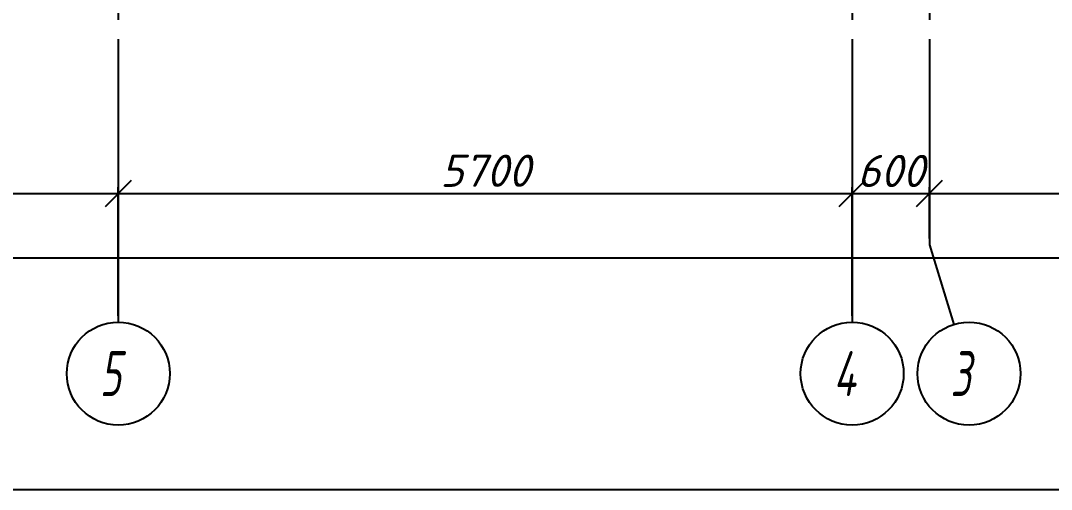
# Model space of a CAD drawing. Header units: millimetres. Extents: x 0 to 1286, y 0 to 420.
# Drawn here: x 450.6 to 530.7, y 56.6 to 93 of the extents above; entities that cross this region are included whole.
import ezdxf

# ---------------------------------------------------------------- set-up
doc = ezdxf.new("R2010")
doc.units = ezdxf.units.MM
doc.linetypes.add('ГОСТ 2.303 5', pattern=[24, 20, -1.5, 1, -1.5])
doc.layers.add('Viewport2ForCustomObjects_0', color=7, linetype='Continuous')
doc.layers.add('Строительные оси', color=7, linetype='Continuous')
doc.styles.add('2.5', font='isocpeui.ttf')
doc.styles.add('CustomTextStyle41', font='isocpeui.ttf', dxfattribs={"width": 0.651774, "height": 3.5})
doc.styles.add('CustomTextStyle42', font='isocpeui.ttf', dxfattribs={"width": 0.651774, "height": 3.5})
doc.styles.add('CustomTextStyle43', font='isocpeui.ttf', dxfattribs={"width": 0.651774, "height": 3.5})
doc.dimstyles.new('ISO-100', dxfattribs={"dimtxt": 2.5, "dimasz": 2, "dimexe": 0.5, "dimexo": 0.5, "dimgap": 0.5, "dimtad": 1, "dimdec": 0, "dimlfac": 100, "dimzin": 0, "dimdsep": 46, "dimtxsty": '2.5', "dimblk": 'OBLIQUE', "dimcen": 0, "dimdle": 0.5, "dimclrd": 3, "dimclre": 3, "dimadec": 0, "dimazin": 0, "dimtfac": 1, "dimtdec": 0, "dimtmove": 0, "dimatfit": 1, "dimfxl": 1, "dimtolj": 1, "dimtzin": 0, "dimlwd": -1, "dimarcsym": 0})

# ---------------------------------------------------------------- blocks, each defined once
blk = doc.blocks.new('_Oblique')
at = {"color": 0, "linetype": 'ByBlock', "lineweight": -2}
blk.add_line((-0.5, -0.5), (0.5, 0.5), dxfattribs=at)
blk = doc.blocks.new('*D574')
at = {"layer": 'Defpoints', "color": 0, "ltscale": 100, "transparency": 16777216}
for p in [(458.188, 79.586), (398.188, 69.586), (458.188, 69.586)]:
    blk.add_point(p, dxfattribs=at)
at = {"layer": 'Строительные оси', "color": 3, "lineweight": -2, "ltscale": 100, "transparency": 16777216}
for p, q in [((398.188, 70.086), (398.188, 80.086)), ((458.188, 70.086), (458.188, 80.086))]:
    blk.add_line(p, q, dxfattribs=at)
at = {"layer": 'Строительные оси', "color": 3, "ltscale": 100, "transparency": 16777216}
blk.add_line((397.688, 79.586), (458.688, 79.586), dxfattribs=at)
at = {"layer": 'Строительные оси', "color": 3, "ltscale": 100, "transparency": 16777216, "xscale": 2, "yscale": 2, "zscale": 2, "rotation": 180}
blk.add_blockref('_Oblique', (398.188, 79.586), dxfattribs=at)
at = {"layer": 'Строительные оси', "color": 3, "ltscale": 100, "transparency": 16777216, "xscale": 2, "yscale": 2, "zscale": 2}
blk.add_blockref('_Oblique', (458.188, 79.586), dxfattribs=at)
at = {"layer": 'Строительные оси', "color": 0, "ltscale": 100, "transparency": 16777216, "insert": (428.188, 81.336), "char_height": 2.5, "attachment_point": 5, "style": '2.5'}
blk.add_mtext('\\A1;6000', dxfattribs=at)
blk = doc.blocks.new('*D575')
at = {"layer": 'Defpoints', "color": 0, "ltscale": 100, "transparency": 16777216}
for p in [(515.188, 79.586), (458.188, 69.586), (515.188, 69.586)]:
    blk.add_point(p, dxfattribs=at)
at = {"layer": 'Строительные оси', "color": 3, "lineweight": -2, "ltscale": 100, "transparency": 16777216}
for p, q in [((458.188, 70.086), (458.188, 80.086)), ((515.188, 70.086), (515.188, 80.086))]:
    blk.add_line(p, q, dxfattribs=at)
at = {"layer": 'Строительные оси', "color": 3, "ltscale": 100, "transparency": 16777216}
blk.add_line((457.688, 79.586), (515.688, 79.586), dxfattribs=at)
at = {"layer": 'Строительные оси', "color": 3, "ltscale": 100, "transparency": 16777216, "xscale": 2, "yscale": 2, "zscale": 2, "rotation": 180}
blk.add_blockref('_Oblique', (458.188, 79.586), dxfattribs=at)
at = {"layer": 'Строительные оси', "color": 3, "ltscale": 100, "transparency": 16777216, "xscale": 2, "yscale": 2, "zscale": 2}
blk.add_blockref('_Oblique', (515.188, 79.586), dxfattribs=at)
at = {"layer": 'Строительные оси', "color": 0, "ltscale": 100, "transparency": 16777216, "insert": (486.688, 81.352), "char_height": 2.5, "attachment_point": 5, "style": '2.5'}
blk.add_mtext('\\A1;5700', dxfattribs=at)
blk = doc.blocks.new('*D576')
at = {"layer": 'Defpoints', "color": 0, "ltscale": 100, "transparency": 16777216}
for p in [(521.188, 79.586), (521.188, 75.586), (515.188, 69.586)]:
    blk.add_point(p, dxfattribs=at)
at = {"layer": 'Строительные оси', "color": 3, "lineweight": -2, "ltscale": 100, "transparency": 16777216}
for p, q in [((515.188, 70.086), (515.188, 80.086)), ((521.188, 76.086), (521.188, 80.086))]:
    blk.add_line(p, q, dxfattribs=at)
at = {"layer": 'Строительные оси', "color": 3, "ltscale": 100, "transparency": 16777216}
blk.add_line((514.688, 79.586), (521.688, 79.586), dxfattribs=at)
at = {"layer": 'Строительные оси', "color": 3, "ltscale": 100, "transparency": 16777216, "xscale": 2, "yscale": 2, "zscale": 2, "rotation": 180}
blk.add_blockref('_Oblique', (515.188, 79.586), dxfattribs=at)
at = {"layer": 'Строительные оси', "color": 3, "ltscale": 100, "transparency": 16777216, "xscale": 2, "yscale": 2, "zscale": 2}
blk.add_blockref('_Oblique', (521.188, 79.586), dxfattribs=at)
at = {"layer": 'Строительные оси', "color": 0, "ltscale": 100, "transparency": 16777216, "insert": (518.188, 81.336), "char_height": 2.5, "attachment_point": 5, "style": '2.5'}
blk.add_mtext('\\A1;600', dxfattribs=at)
blk = doc.blocks.new('*D577')
at = {"layer": 'Defpoints', "color": 0, "ltscale": 100, "transparency": 16777216}
for p in [(584.188, 79.586), (521.188, 75.586), (584.188, 69.586)]:
    blk.add_point(p, dxfattribs=at)
at = {"layer": 'Строительные оси', "color": 3, "lineweight": -2, "ltscale": 100, "transparency": 16777216}
for p, q in [((521.188, 76.086), (521.188, 80.086)), ((584.188, 70.086), (584.188, 80.086))]:
    blk.add_line(p, q, dxfattribs=at)
at = {"layer": 'Строительные оси', "color": 3, "ltscale": 100, "transparency": 16777216}
blk.add_line((520.688, 79.586), (584.688, 79.586), dxfattribs=at)
at = {"layer": 'Строительные оси', "color": 3, "ltscale": 100, "transparency": 16777216, "xscale": 2, "yscale": 2, "zscale": 2, "rotation": 180}
blk.add_blockref('_Oblique', (521.188, 79.586), dxfattribs=at)
at = {"layer": 'Строительные оси', "color": 3, "ltscale": 100, "transparency": 16777216, "xscale": 2, "yscale": 2, "zscale": 2}
blk.add_blockref('_Oblique', (584.188, 79.586), dxfattribs=at)
at = {"layer": 'Строительные оси', "color": 0, "ltscale": 100, "transparency": 16777216, "insert": (552.688, 81.336), "char_height": 2.5, "attachment_point": 5, "style": '2.5'}
blk.add_mtext('\\A1;6300', dxfattribs=at)
blk = doc.blocks.new('*D578')
at = {"layer": 'Defpoints', "color": 0, "ltscale": 100, "transparency": 16777216}
for p in [(584.188, 74.586), (98.188, 69.586), (584.188, 69.586)]:
    blk.add_point(p, dxfattribs=at)
at = {"layer": 'Строительные оси', "color": 3, "ltscale": 100, "transparency": 16777216}
blk.add_line((97.688, 74.586), (584.688, 74.586), dxfattribs=at)
at = {"layer": 'Строительные оси', "color": 3, "lineweight": -2, "ltscale": 100, "transparency": 16777216}
for p, q in [((98.188, 70.086), (98.188, 75.086)), ((584.188, 70.086), (584.188, 75.086))]:
    blk.add_line(p, q, dxfattribs=at)
at = {"layer": 'Строительные оси', "color": 3, "ltscale": 100, "transparency": 16777216, "xscale": 2, "yscale": 2, "zscale": 2, "rotation": 180}
blk.add_blockref('_Oblique', (98.188, 74.586), dxfattribs=at)
at = {"layer": 'Строительные оси', "color": 3, "ltscale": 100, "transparency": 16777216, "xscale": 2, "yscale": 2, "zscale": 2}
blk.add_blockref('_Oblique', (584.188, 74.586), dxfattribs=at)
at = {"layer": 'Строительные оси', "color": 0, "ltscale": 100, "transparency": 16777216, "insert": (348.084, 76.336), "char_height": 2.5, "attachment_point": 5, "style": '2.5'}
blk.add_mtext('\\A1;48600', dxfattribs=at)
blk = doc.blocks.new('*E601')
at = {"layer": 'Строительные оси', "color": 3, "linetype": 'ГОСТ 2.303 5', "lineweight": 25}
for p, q in [((120.431, 258.857), (120.431, -45.143)), ((177.431, 258.857), (177.431, -45.143)), ((183.431, 258.857), (183.431, -45.143)), ((120.431, -45.143), (120.431, -51.143)), ((177.431, -45.143), (177.431, -51.143)), ((183.431, -45.143), (185.333, -51.32))]:
    blk.add_line(p, q, dxfattribs=at)
at = {"layer": 'Строительные оси', "color": 3, "linetype": 'Continuous', "lineweight": 25}
for centre in [(120.431, -55.143), (177.431, -55.143), (186.509, -55.143)]:
    blk.add_circle(centre, 4, dxfattribs=at)
at = {"layer": 'Строительные оси', "linetype": 'Continuous', "lineweight": 25, "width": 0.651774}
for s, style, p in [('5', 'CustomTextStyle41', (118.993, -56.893)), ('4', 'CustomTextStyle42', (175.982, -56.893)), ('3', 'CustomTextStyle43', (185.06, -56.893))]:
    blk.add_text(s, height=3.5, dxfattribs=dict(at, style=style)).set_placement(p)

msp = doc.modelspace()

# ---------------------------------------------------------------- linework, layer by layer
at = {"layer": 'Defpoints', "linetype": 'Continuous'}
msp.add_lwpolyline([(35, 56.586), (637.188, 56.586), (637.188, 400), (35, 400)], close=True, dxfattribs=at)

# ---------------------------------------------------------------- block references
at = {"layer": 'Viewport2ForCustomObjects_0'}
msp.add_blockref('*E601', (337.756, 120.729), dxfattribs=at)

# ---------------------------------------------------------------- dimensions: what is measured, and where the dimension line sits
at = {"layer": 'Строительные оси', "ltscale": 100}
for base, p1, p2, picture, middle in [((458.188, 79.586), (398.188, 69.586), (458.188, 69.586), '*D574', (428.188, 81.336)), ((515.188, 79.586), (458.188, 69.586), (515.188, 69.586), '*D575', (486.688, 81.352)), ((584.188, 79.586), (521.188, 75.586), (584.188, 69.586), '*D577', (552.688, 81.336))]:
    dim = msp.add_linear_dim(base=base, p1=p1, p2=p2, dimstyle='ISO-100', override={"dimscale": 1, "dimlfac": 100}, dxfattribs=at)
    dim.commit()
    dim.dimension.update_dxf_attribs({"geometry": picture, "text_midpoint": middle})
for base, p1, p2, picture, middle in [((521.188, 79.586), (515.188, 69.586), (521.188, 75.586), '*D576', (518.188, 79.586)), ((584.188, 74.586), (98.188, 69.586), (584.188, 69.586), '*D578', (348.084, 74.586))]:
    dim = msp.add_linear_dim(base=base, p1=p1, p2=p2, dimstyle='ISO-100', override={"dimscale": 1, "dimlfac": 100}, dxfattribs=at)
    dim.commit()
    dim.dimension.update_dxf_attribs({"geometry": picture, "text_midpoint": middle, "dimtype": 160})

doc.saveas('drawing.dxf')
